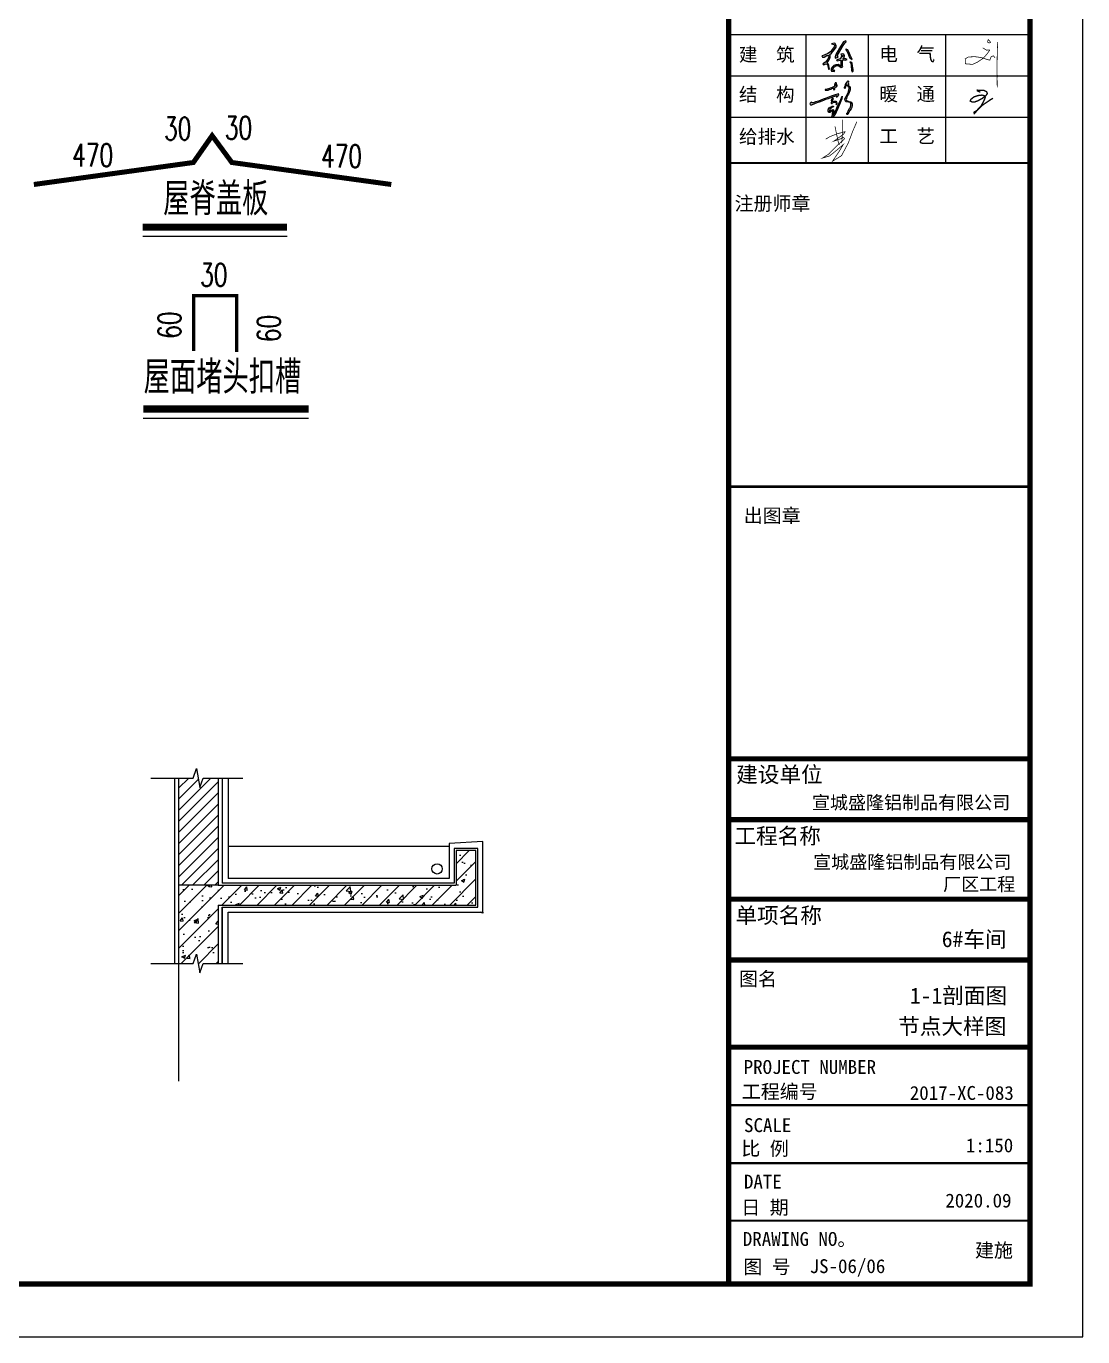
# Model space of a CAD drawing. Extents: x 1036631 to 1215829, y 514619 to 909419.
# Drawn here: x 1183844 to 1215829, y 514619 to 554288 of the extents above; entities that cross this region are included whole.
import ezdxf

# ---------------------------------------------------------------- set-up
doc = ezdxf.new("R2010")
doc.units = 0
doc.header["$LTSCALE"] = 1000
doc.header["$MEASUREMENT"] = 0
for name, color, linetype in [('AXIS', 3, 'Continuous'), ('DIM_SYMB', 3, 'Continuous'), ('DOTE', 1, 'Continuous'), ('PUB_DIM', 3, 'Continuous'), ('PUB_TEXT', 7, 'Continuous'), ('PUB_TITLE', 4, 'Continuous'), ('WALL', 9, 'Continuous'), ('图框', 7, 'Continuous'), ('填充', 8, 'Continuous'), ('线', 150, 'Continuous'), ('落水管', 6, 'Continuous')]:
    doc.layers.add(name, color=color, linetype=linetype)
doc.styles.add('_HZTXT', font='tssdeng.shx', dxfattribs={"width": 0.7, "bigfont": 'HZTXT.shx'})
doc.styles.add('_TCH_DIM', font='SIMPLEX', dxfattribs={"bigfont": 'GBCBIG'})
doc.styles.add('STYLE-黑体', font='simhei.ttf')
doc.styles.add('宋体', font='')
doc.styles.add('黑体', font='simhei.ttf')
doc.styles.get('宋体').set_extended_font_data('NSimSun')

# ---------------------------------------------------------------- blocks, each defined once
blk = doc.blocks.new('gdfg')
at = {"color": 2}
for points, const_width in [([(510077, 144688), (513864, 145210), (514310, 145847), (514778, 145210), (518564, 144688)], 119), ([(513874, 140734), (513874, 142050), (514893, 142050), (514893, 140709)], 79.4)]:
    blk.add_lwpolyline(points, dxfattribs=dict(at, const_width=const_width))
at = {"color": 0, "const_width": 31.5}
blk.add_lwpolyline([(510077, 144688), (513864, 145210), (514321, 145862)], dxfattribs=at)
at = {"layer": 'PUB_DIM', "const_width": 170}
for points in [[(512661, 143675), (516085, 143675)], [(512675, 139357), (516599, 139357)]]:
    blk.add_lwpolyline(points, dxfattribs=at)
at = {"layer": 'PUB_DIM'}
for points in [[(512661, 143460), (516092, 143460)], [(512675, 139142), (516599, 139142)]]:
    blk.add_lwpolyline(points, dxfattribs=at)
at = {"layer": 'PUB_TEXT'}
for s, height, style, width, p in [('30', 540, '_TCH_DIM', 0.7, (513169, 145744)), ('30', 540, '_TCH_DIM', 0.7, (514613, 145763)), ('470', 540, '_TCH_DIM', 0.7, (510989, 145115)), ('470', 540, '_TCH_DIM', 0.7, (516897, 145088)), ('屋脊盖板', 780, '_HZTXT', 0.8, (513149, 143954)), ('30', 540, '_TCH_DIM', 0.7, (514025, 142273)), ('屋面堵头扣槽', 780, '_HZTXT', 0.8, (512683, 139722))]:
    blk.add_text(s, height=height, dxfattribs=dict(at, style=style, width=width)).set_placement(p)
at = {"layer": 'PUB_TEXT', "style": '_TCH_DIM', "width": 0.7}
for p in [(513570, 141026), (515925, 140945)]:
    blk.add_text('60', height=540, rotation=90, dxfattribs=at).set_placement(p)
blk = doc.blocks.new('346SDHSDFH')
at = {"layer": 'WALL'}
h = blk.add_hatch(dxfattribs=at)
h.set_pattern_fill('ANSI31', color=8, scale=25, style=0)
h.set_pattern_definition([(45, (872913.697, 474154.972), (-28.0633004, 28.0633004), [])])
h.paths.add_polyline_path([(1235816.2, 544057.5), (1235716.2, 544057.5), (1235716.2, 543857.5), (1235816.2, 543857.5)])
h.paths.add_polyline_path([(1235716.2, 544057.5), (1235616.2, 544057.5), (1235616.2, 543857.5), (1235716.2, 543857.5)])
h.paths.add_polyline_path([(1235816.2, 544398.7), (1235740.5, 544398.7), (1235723.8, 544351.5), (1235715.4, 544398.7), (1235616.2, 544398.7), (1235616.2, 544057.5), (1235816.2, 544057.5)])
h = blk.add_hatch(dxfattribs=at)
h.set_pattern_fill('钢筋混凝土', color=8, scale=25, style=0)
h.set_pattern_definition([(45, (872913.7, 474154.97), (-44.194174, 44.194174), []), (50, (872913.7, 474154.97), (179.315046, -15.688034), [18.75, -206.25]), (355, (872913.7, 474154.97), (-34.68783, 188.04803), [15, -165]), (100.4514, (872928.64, 474153.66), (144.627345, 172.359886), [15.93505, -175.28553]), (46.1842, (872913.7, 474204.97), (266.81026, -41.37975), [28.125, -309.375]), (96.6356, (872935.93, 474201.52), (233.66568, 243.52947), [23.90257, -262.92825]), (351.1842, (872913.7, 474204.97), (233.66549, 243.52965), [22.5, -247.5]), (21, (872938.7, 474192.47), (149.226763, -100.65472), [18.75, -206.25]), (326, (872938.7, 474192.47), (60.82883, 181.28751), [15, -165]), (71.4514, (872951.13, 474184.08), (210.05566, 80.632624), [15.93505, -175.28553]), (37.5, (872913.7, 474154.97), (3.039964, 83.223463), [0, -163, 0, -167.5, 0, -165.625]), (7.5, (872913.7, 474154.97), (65.767384, 98.602928), [0, -95.5, 0, -159.25, 0, -63.125]), (327.5, (872857.95, 474154.97), (133.455609, -5.638718), [0, -62.5, 0, -195, 0, -258.75]), (317.5, (872832.95, 474154.97), (145.796542, 25.026246), [0, -81.25, 0, -129.5, 0, -183.75])])
h.paths.add_polyline_path([(1235616.2, 543463), (1235689.9, 543463), (1235707.1, 543510.3), (1235723.8, 543415.8), (1235740.5, 543463), (1235816.2, 543463), (1235816.2, 543757.5), (1237116.2, 543757.5), (1237116.2, 544032.5), (1237016.2, 544032.5), (1237016.2, 543857.5), (1235816.2, 543857.5), (1235616.2, 543857.5)])
at = {"layer": 'AXIS'}
blk.add_line((1235616.2, 543631.9), (1235616.2, 542870), dxfattribs=at)
at = {"layer": 'DIM_SYMB'}
for points in [[(1235475.4, 544398.7), (1235689.9, 544398.7), (1235707.1, 544446), (1235723.8, 544351.5), (1235740.5, 544398.7), (1235940.2, 544398.7)], [(1235475.4, 543463), (1235689.9, 543463), (1235707.1, 543510.3), (1235723.8, 543415.8), (1235740.5, 543463), (1235940.2, 543463)]]:
    blk.add_lwpolyline(points, dxfattribs=at)
at = {"layer": 'DOTE', "ltscale": 0.005}
blk.add_line((1235616.2, 544125.7), (1235616.2, 542956.9), dxfattribs=at)
at = {"layer": 'WALL', "color": 251}
for p, q in [((1235596.2, 544398.7), (1235596.2, 543463)), ((1235836.2, 544398.7), (1235836.2, 543867.5)), ((1235866.2, 544398.7), (1235866.2, 543892.5)), ((1235836.2, 543747.5), (1235836.2, 543463))]:
    blk.add_line(p, q, dxfattribs=at)
at = {"layer": 'WALL'}
for p, q in [((1235616.2, 544398.7), (1235616.2, 543463)), ((1235816.2, 544398.7), (1235816.2, 543857.5)), ((1237116.2, 544032.5), (1237016.2, 544032.5)), ((1237016.2, 544032.5), (1237016.2, 543857.5)), ((1237116.2, 543757.5), (1237116.2, 544032.5)), ((1235816.2, 543857.5), (1235616.2, 543857.5)), ((1235816.2, 543857.5), (1237016.2, 543857.5)), ((1235816.2, 543757.5), (1235816.2, 543463)), ((1235816.2, 543757.5), (1237116.2, 543757.5))]:
    blk.add_line(p, q, dxfattribs=at)
at = {"layer": '填充', "ltscale": 0.005}
blk.add_line((1236981.2, 544052.5), (1235866.2, 544052.5), dxfattribs=at)
for points in [[(1235866.2, 543722.5), (1237151.2, 543722.5), (1237151.2, 544079.2), (1236981.2, 544067.5), (1236981.2, 543892.5), (1235866.2, 543892.5)], [(1235836.2, 543747.5), (1237126.2, 543747.5), (1237126.2, 544042.5), (1237006.2, 544042.5), (1237006.2, 543867.5), (1235836.2, 543867.5)], [(1235836.2, 543463), (1235836.2, 543747.5)], [(1235866.2, 543463), (1235866.2, 543722.5)], [(1237151.2, 543722.5), (1237151.2, 543716.6), (1237137.7, 543722.5)]]:
    blk.add_lwpolyline(points, dxfattribs=at)
at = {"layer": '落水管'}
blk.add_circle((1236920.2, 543940.2), 26.1, dxfattribs=at)

msp = doc.modelspace()

# ---------------------------------------------------------------- hatches: boundary and pattern name
h = msp.add_hatch(color=256)
h.paths.add_polyline_path([(1208772, 553199), (1208810, 553172), (1208816, 553095), (1208829, 552950), (1208847, 552912), (1208873, 552926), (1208873, 552975), (1208862, 553076), (1208849, 553170), (1208808, 553202)])
h.paths.add_polyline_path([(1208641, 553579), (1208697, 553519), (1208770, 553338), (1208846, 553284), (1208828, 553335), (1208789, 553410), (1208749, 553514), (1208714, 553576), (1208669, 553593)])
h.paths.add_polyline_path([(1208525, 553406), (1208550, 553414), (1208567, 553380), (1208548, 553363), (1208524, 553368), (1208507, 553342), (1208502, 553325), (1208481, 553304), (1208392, 553269), (1208374, 553260), (1208390, 553243), (1208482, 553260), (1208505, 553255), (1208503, 553221), (1208508, 553098), (1208508, 553073), (1208479, 553102), (1208420, 553125), (1208354, 553117), (1208292, 553095), (1208243, 553047), (1208207, 552998), (1208209, 552962), (1208224, 552923), (1208244, 552923), (1208307, 552913), (1208324, 552946), (1208284, 552946), (1208252, 552958), (1208268, 553007), (1208305, 553059), (1208351, 553088), (1208388, 553094), (1208426, 553095), (1208476, 553067), (1208519, 553041), (1208561, 553059), (1208558, 553093), (1208552, 553203), (1208556, 553260), (1208585, 553274), (1208633, 553264), (1208693, 553283), (1208652, 553299), (1208569, 553302), (1208603, 553342), (1208617, 553390), (1208596, 553441), (1208541, 553454), (1208507, 553437)])
h.paths.add_polyline_path([(1208653, 553843), (1208588, 553820), (1208494, 553673), (1208366, 553447), (1208332, 553361), (1208336, 553320), (1208394, 553344), (1208422, 553356), (1208406, 553391), (1208405, 553411), (1208579, 553709), (1208640, 553789), (1208662, 553816)])
h.paths.add_polyline_path([(1208225, 553752), (1208290, 553739), (1208320, 553707), (1208301, 553662), (1208223, 553555), (1208188, 553509), (1208108, 553466), (1207998, 553411), (1207934, 553387), (1207951, 553355), (1207995, 553355), (1208081, 553397), (1208137, 553397), (1208154, 553377), (1208109, 553294), (1208042, 553201), (1207956, 553146), (1207976, 553118), (1208062, 553149), (1208104, 553129), (1208125, 553037), (1208134, 552985), (1208159, 552991), (1208150, 553022), (1208142, 553110), (1208113, 553157), (1208091, 553177), (1208162, 553286), (1208182, 553347), (1208178, 553405), (1208162, 553426), (1208222, 553471), (1208314, 553585), (1208363, 553655), (1208363, 553707), (1208332, 553768), (1208303, 553774), (1208258, 553768)])
msp.add_hatch(color=256).paths.add_polyline_path([(1208677, 552043), (1208664, 552068), (1208672, 552097), (1208688, 552139), (1208708, 552192), (1208736, 552233), (1208777, 552329), (1208784, 552366), (1208785, 552398), (1208783, 552432), (1208771, 552466), (1208741, 552492), (1208736, 552509), (1208732, 552544), (1208730, 552569), (1208733, 552590), (1208740, 552629), (1208729, 552632), (1208709, 552628), (1208686, 552582), (1208663, 552557), (1208646, 552521), (1208633, 552467), (1208620, 552430), (1208620, 552412), (1208631, 552400), (1208633, 552416), (1208650, 552458), (1208660, 552486), (1208676, 552517), (1208685, 552521), (1208696, 552512), (1208718, 552475), (1208731, 552455), (1208754, 552436), (1208760, 552397), (1208749, 552372), (1208741, 552299), (1208692, 552217), (1208662, 552156), (1208627, 552092), (1208633, 552036), (1208641, 552022), (1208659, 552000), (1208734, 551986), (1208780, 551985), (1208801, 551969), (1208810, 551943), (1208807, 551882), (1208794, 551845), (1208782, 551819), (1208763, 551794), (1208730, 551729), (1208721, 551679), (1208685, 551651), (1208690, 551627), (1208701, 551611), (1208712, 551611), (1208725, 551634), (1208753, 551693), (1208779, 551735), (1208815, 551790), (1208836, 551826), (1208847, 551884), (1208847, 551939), (1208820, 551988), (1208797, 552002), (1208751, 552014), (1208726, 552016), (1208693, 552033)])
h = msp.add_hatch(color=256)
h.paths.add_polyline_path([(1207789, 551974), (1207862, 552000), (1207989, 552046), (1208054, 552075), (1208133, 552096), (1208178, 552120), (1208232, 552138), (1208265, 552150), (1208325, 552171), (1208353, 552183), (1208369, 552186), (1208372, 552169), (1208365, 552151), (1208379, 552147), (1208388, 552151), (1208413, 552168), (1208427, 552187), (1208441, 552213), (1208429, 552237), (1208399, 552232), (1208333, 552209), (1208210, 552167), (1208060, 552112), (1207966, 552076), (1207828, 552024), (1207748, 551995), (1207737, 551998), (1207697, 551976), (1207671, 551970), (1207665, 551965), (1207633, 551965), (1207631, 551979), (1207625, 551989), (1207608, 551983), (1207599, 551975), (1207572, 551954), (1207568, 551941), (1207572, 551924), (1207587, 551913), (1207624, 551913), (1207722, 551946)])
h.paths.add_polyline_path([(1208329, 552437), (1208342, 552444), (1208360, 552449), (1208373, 552458), (1208384, 552465), (1208388, 552474), (1208395, 552483), (1208397, 552502), (1208385, 552518), (1208374, 552512), (1208363, 552500), (1208351, 552492), (1208345, 552506), (1208350, 552514), (1208357, 552526), (1208364, 552540), (1208369, 552552), (1208369, 552563), (1208365, 552572), (1208347, 552574), (1208334, 552573), (1208330, 552566), (1208326, 552554), (1208322, 552543), (1208320, 552526), (1208317, 552512), (1208312, 552491), (1208309, 552475), (1208300, 552463), (1208287, 552458), (1208267, 552444), (1208221, 552425), (1208182, 552411), (1208157, 552399), (1208132, 552390), (1208091, 552380), (1208045, 552377), (1208027, 552370), (1208029, 552351), (1208058, 552348), (1208116, 552357), (1208162, 552373), (1208208, 552386), (1208236, 552402), (1208264, 552412), (1208278, 552418), (1208284, 552412), (1208283, 552398), (1208286, 552380), (1208293, 552366), (1208303, 552364), (1208316, 552370), (1208321, 552381), (1208321, 552403), (1208321, 552423)])
h.paths.add_polyline_path([(1208249, 552004), (1208248, 552024), (1208247, 552052), (1208259, 552069), (1208280, 552090), (1208277, 552104), (1208251, 552108), (1208234, 552093), (1208223, 552064), (1208216, 552038), (1208218, 551998), (1208215, 551977), (1208212, 551961), (1208223, 551953), (1208238, 551953), (1208257, 551967), (1208271, 551982), (1208295, 551988), (1208329, 551989), (1208341, 551986), (1208355, 551978), (1208361, 551959), (1208357, 551939), (1208361, 551920), (1208372, 551919), (1208384, 551927), (1208390, 551960), (1208382, 551997), (1208359, 552011), (1208319, 552010), (1208271, 552008)], flags=17)
h.paths.add_polyline_path([(1208233, 551834), (1208248, 551838), (1208284, 551843), (1208285, 551861), (1208269, 551866), (1208241, 551866), (1208229, 551861), (1208208, 551851), (1208190, 551845), (1208185, 551830), (1208191, 551810), (1208200, 551800), (1208215, 551801), (1208219, 551813)], flags=17)
h.paths.add_polyline_path([(1208162, 551733), (1208171, 551760), (1208171, 551797), (1208167, 551822), (1208148, 551827), (1208137, 551816), (1208132, 551787), (1208125, 551752), (1208125, 551718), (1208137, 551685), (1208144, 551675), (1208172, 551677), (1208192, 551685), (1208207, 551707), (1208223, 551718), (1208235, 551727), (1208249, 551739), (1208265, 551723), (1208263, 551686), (1208253, 551662), (1208251, 551619), (1208242, 551579), (1208235, 551554), (1208243, 551533), (1208264, 551531), (1208286, 551551), (1208324, 551596), (1208363, 551684), (1208415, 551798), (1208487, 551965), (1208532, 552094), (1208540, 552166), (1208505, 552065), (1208448, 551945), (1208408, 551868), (1208356, 551740), (1208328, 551694), (1208294, 551623), (1208273, 551589), (1208275, 551620), (1208282, 551667), (1208292, 551700), (1208289, 551725), (1208276, 551752), (1208260, 551763), (1208241, 551760), (1208213, 551742), (1208200, 551723), (1208182, 551700), (1208164, 551705)])

# ---------------------------------------------------------------- linework, layer by layer
for p, q in [((1205109, 532113), (1214067, 532113)), ((1205109, 530273), (1214070, 530273)), ((1205109, 527866), (1214102, 527866)), ((1205109, 526026), (1214102, 526026))]:
    msp.add_line(p, q)
for points in [[(1208653, 553843), (1208588, 553820), (1208494, 553673), (1208366, 553447), (1208332, 553361), (1208336, 553320), (1208394, 553344), (1208422, 553356), (1208406, 553391), (1208405, 553411), (1208579, 553709), (1208640, 553789), (1208662, 553816), (1208653, 553843)], [(1208225, 553752), (1208290, 553739), (1208320, 553707), (1208301, 553662), (1208223, 553555), (1208188, 553509), (1208108, 553466), (1207998, 553411), (1207934, 553387), (1207951, 553355), (1207995, 553355), (1208081, 553397), (1208137, 553397), (1208154, 553377), (1208109, 553294), (1208042, 553201), (1207956, 553146), (1207976, 553118), (1208062, 553149), (1208104, 553129), (1208125, 553037), (1208134, 552985), (1208159, 552991), (1208150, 553022), (1208142, 553110), (1208113, 553157), (1208091, 553177), (1208162, 553286), (1208182, 553347), (1208178, 553405), (1208162, 553426), (1208222, 553471), (1208314, 553585), (1208363, 553655), (1208363, 553707), (1208332, 553768), (1208303, 553774), (1208258, 553768), (1208225, 553752)], [(1208525, 553406), (1208550, 553414), (1208550, 553414), (1208567, 553380), (1208548, 553363), (1208524, 553368), (1208507, 553342), (1208502, 553325), (1208481, 553304), (1208392, 553269), (1208374, 553260), (1208390, 553243), (1208390, 553243), (1208482, 553260), (1208505, 553255), (1208503, 553221), (1208508, 553098), (1208508, 553073), (1208479, 553102), (1208420, 553125), (1208354, 553117), (1208292, 553095), (1208243, 553047), (1208207, 552998), (1208209, 552962), (1208224, 552923), (1208244, 552923), (1208307, 552913), (1208324, 552946), (1208284, 552946), (1208252, 552958), (1208268, 553007), (1208305, 553059), (1208351, 553088), (1208388, 553094), (1208426, 553095), (1208476, 553067), (1208519, 553041), (1208561, 553059), (1208558, 553093), (1208552, 553203), (1208556, 553260), (1208585, 553274), (1208633, 553264), (1208693, 553283), (1208652, 553299), (1208569, 553302), (1208603, 553342), (1208617, 553390), (1208596, 553441), (1208541, 553454), (1208507, 553437), (1208525, 553406)], [(1208641, 553579), (1208697, 553519), (1208770, 553338), (1208846, 553284), (1208828, 553335), (1208789, 553410), (1208749, 553514), (1208714, 553576), (1208669, 553593), (1208641, 553579)], [(1208772, 553199), (1208810, 553172), (1208816, 553095), (1208829, 552950), (1208847, 552912), (1208873, 552926), (1208873, 552975), (1208862, 553076), (1208849, 553170), (1208808, 553202), (1208772, 553199)], [(1208233, 551834), (1208219, 551813), (1208215, 551801), (1208200, 551800), (1208191, 551810), (1208185, 551830), (1208190, 551845), (1208208, 551851), (1208229, 551861), (1208241, 551866), (1208269, 551866), (1208285, 551861), (1208284, 551843), (1208248, 551838), (1208233, 551834), (1208233, 551834)]]:
    msp.add_lwpolyline(points)
for points, const_width in [([(1212959, 553893), (1213012, 553843), (1213036, 553797), (1212999, 553781), (1212957, 553790), (1212949, 553838), (1212968, 553874)], 22), ([(1213239, 553808), (1213249, 553703), (1213241, 553489), (1213237, 553336), (1213232, 552972), (1213228, 552879), (1213229, 552745), (1213241, 552583), (1213241, 552489), (1213234, 552515), (1213232, 552702), (1213243, 552809)], 22), ([(1212799, 553635), (1212920, 553561), (1212995, 553573), (1213010, 553561), (1212942, 553463), (1212861, 553364), (1212784, 553297), (1212640, 553199), (1212490, 553132), (1212277, 553151), (1212269, 553295), (1212363, 553357), (1212569, 553365), (1212762, 553338), (1212926, 553283), (1213014, 553261), (1213047, 553348), (1213062, 553371), (1213127, 553393), (1213170, 553331)], 22), ([(1212728, 552291), (1212633, 552332), (1212634, 552352), (1212684, 552351), (1212844, 552344), (1212918, 552307), (1212940, 552248), (1212895, 552185), (1212791, 552106), (1212655, 552032), (1212559, 551996), (1212466, 551999), (1212420, 552025), (1212441, 552073), (1212530, 552145), (1212648, 552188), (1212780, 552203), (1212855, 552181), (1212876, 552137), (1212859, 552086), (1212811, 551986), (1212750, 551874), (1212649, 551767), (1212578, 551674), (1212545, 551645), (1212534, 551681), (1212649, 551757), (1212774, 551886), (1213035, 552062), (1213108, 552107)], 40.8), ([(1208048, 550869), (1208165, 550941), (1208398, 551034), (1208631, 551094), (1208587, 551020), (1208289, 550806), (1208398, 550842), (1208591, 550919), (1208617, 550877), (1208412, 550695), (1208143, 550422), (1207950, 550297), (1208165, 550361), (1208440, 550585), (1208577, 550704), (1208438, 550472), (1208251, 550200), (1208525, 550369), (1208732, 550758), (1208873, 551130), (1208989, 551396)], 22), ([(1208547, 551464), (1208551, 551172), (1208545, 550933), (1208541, 550816), (1208525, 550748)], 22), ([(1208328, 551255), (1208420, 550806), (1208446, 550720), (1208466, 550693)], 22)]:
    msp.add_lwpolyline(points, dxfattribs=dict(const_width=const_width))
for points in [[(1208676, 552517), (1208660, 552486), (1208650, 552458), (1208633, 552416), (1208631, 552400), (1208620, 552412), (1208620, 552430), (1208633, 552467), (1208646, 552521), (1208663, 552557), (1208686, 552582), (1208709, 552628), (1208729, 552632), (1208740, 552629), (1208733, 552590), (1208730, 552569), (1208732, 552544), (1208736, 552509), (1208741, 552492), (1208771, 552466), (1208783, 552432), (1208785, 552398), (1208784, 552366), (1208777, 552329), (1208736, 552233), (1208708, 552192), (1208688, 552139), (1208672, 552097), (1208664, 552068), (1208677, 552043), (1208693, 552033), (1208726, 552016), (1208751, 552014), (1208797, 552002), (1208820, 551988), (1208847, 551939), (1208847, 551884), (1208836, 551826), (1208815, 551790), (1208779, 551735), (1208753, 551693), (1208725, 551634), (1208712, 551611), (1208701, 551611), (1208690, 551627), (1208685, 551651), (1208721, 551679), (1208730, 551729), (1208763, 551794), (1208782, 551819), (1208794, 551845), (1208807, 551882), (1208810, 551943), (1208801, 551969), (1208780, 551985), (1208734, 551986), (1208659, 552000), (1208641, 552022), (1208633, 552036), (1208627, 552092), (1208662, 552156), (1208692, 552217), (1208741, 552299), (1208749, 552372), (1208760, 552397), (1208754, 552436), (1208731, 552455), (1208718, 552475), (1208696, 552512), (1208685, 552521), (1208676, 552517)], [(1207737, 551998), (1207697, 551976), (1207671, 551970), (1207665, 551965), (1207633, 551965), (1207631, 551979), (1207625, 551989), (1207608, 551983), (1207599, 551975), (1207572, 551954), (1207568, 551941), (1207572, 551924), (1207587, 551913), (1207624, 551913), (1207722, 551946), (1207789, 551974), (1207862, 552000), (1207989, 552046), (1208054, 552075), (1208133, 552096), (1208178, 552120), (1208232, 552138), (1208265, 552150), (1208325, 552171), (1208353, 552183), (1208369, 552186), (1208372, 552169), (1208365, 552151), (1208379, 552147), (1208388, 552151), (1208413, 552168), (1208427, 552187), (1208441, 552213), (1208429, 552237), (1208399, 552232), (1208333, 552209), (1208210, 552167), (1208060, 552112), (1207966, 552076), (1207828, 552024), (1207748, 551995), (1207737, 551998)], [(1208132, 552390), (1208091, 552380), (1208045, 552377), (1208027, 552370), (1208029, 552351), (1208058, 552348), (1208116, 552357), (1208162, 552373), (1208208, 552386), (1208236, 552402), (1208264, 552412), (1208278, 552418), (1208278, 552418), (1208284, 552412), (1208283, 552398), (1208286, 552380), (1208293, 552366), (1208303, 552364), (1208316, 552370), (1208321, 552381), (1208321, 552403), (1208321, 552423), (1208329, 552437), (1208342, 552444), (1208360, 552449), (1208373, 552458), (1208384, 552465), (1208388, 552474), (1208395, 552483), (1208397, 552502), (1208385, 552518), (1208374, 552512), (1208363, 552500), (1208351, 552492), (1208351, 552492), (1208351, 552492), (1208345, 552506), (1208350, 552514), (1208357, 552526), (1208364, 552540), (1208369, 552552), (1208369, 552563), (1208365, 552572), (1208347, 552574), (1208334, 552573), (1208330, 552566), (1208326, 552554), (1208322, 552543), (1208320, 552526), (1208317, 552512), (1208312, 552491), (1208309, 552475), (1208300, 552463), (1208287, 552458), (1208267, 552444), (1208221, 552425), (1208182, 552411), (1208157, 552399), (1208132, 552390)], [(1208125, 551718), (1208125, 551752), (1208132, 551787), (1208137, 551816), (1208148, 551827), (1208167, 551822), (1208171, 551797), (1208171, 551760), (1208162, 551733), (1208164, 551705), (1208182, 551700), (1208200, 551723), (1208213, 551742), (1208241, 551760), (1208260, 551763), (1208276, 551752), (1208289, 551725), (1208292, 551700), (1208282, 551667), (1208275, 551620), (1208273, 551589), (1208294, 551623), (1208328, 551694), (1208356, 551740), (1208408, 551868), (1208448, 551945), (1208505, 552065), (1208540, 552166), (1208532, 552094), (1208487, 551965), (1208415, 551798), (1208363, 551684), (1208324, 551596), (1208286, 551551), (1208264, 551531), (1208243, 551533), (1208235, 551554), (1208242, 551579), (1208251, 551619), (1208253, 551662), (1208263, 551686), (1208263, 551686), (1208265, 551723), (1208249, 551739), (1208235, 551727), (1208223, 551718), (1208207, 551707), (1208192, 551685), (1208172, 551677), (1208144, 551675), (1208137, 551685), (1208125, 551718)], [(1208248, 552024), (1208247, 552052), (1208259, 552069), (1208280, 552090), (1208277, 552104), (1208251, 552108), (1208234, 552093), (1208223, 552064), (1208216, 552038), (1208218, 551998), (1208215, 551977), (1208212, 551961), (1208223, 551953), (1208238, 551953), (1208257, 551967), (1208271, 551982), (1208295, 551988), (1208329, 551989), (1208341, 551986), (1208355, 551978), (1208361, 551959), (1208357, 551939), (1208361, 551920), (1208372, 551919), (1208384, 551927), (1208390, 551960), (1208382, 551997), (1208359, 552011), (1208319, 552010), (1208271, 552008), (1208249, 552004), (1208248, 552024)]]:
    msp.add_lwpolyline(points, close=True)
at = {"layer": 'PUB_TEXT'}
msp.add_line((1205109, 524713), (1205109, 534324), dxfattribs=at)
at = {"layer": 'PUB_TITLE'}
msp.add_lwpolyline([(1096949, 514619), (1215829, 514619), (1215829, 581819), (1096949, 581819)], close=True, dxfattribs=at)
at = {"layer": 'PUB_TITLE', "const_width": 160}
msp.add_lwpolyline([(1100949, 516219), (1214229, 516219), (1214229, 580219), (1100949, 580219)], close=True, dxfattribs=at)
at = {"layer": '图框', "color": 4}
msp.add_line((1205109, 580219), (1205109, 516219), dxfattribs=at)
at = {"layer": '图框', "color": 0}
for p, q in [((1205109, 554035), (1214194, 554035)), ((1205109, 552786), (1214194, 552786)), ((1205109, 551536), (1214194, 551536)), ((1205109, 550150), (1214229, 550150)), ((1205109, 532113), (1214194, 532113)), ((1205109, 523386), (1214229, 523386))]:
    msp.add_line(p, q, dxfattribs=at)
at = {"layer": '图框', "color": 4}
for points, const_width in [([(1205109, 580219), (1205109, 516219)], 158), ([(1205109, 532113), (1214194, 532113)], 159), ([(1205109, 530273), (1214197, 530273)], 159), ([(1205109, 527866), (1214229, 527866)], 159), ([(1205109, 526026), (1214229, 526026)], 159), ([(1205109, 523386), (1214229, 523386)], 159), ([(1205109, 521628), (1214229, 521628)], 64.5), ([(1205109, 519873), (1214229, 519873)], 64.5), ([(1205109, 518131), (1214229, 518131)], 64.5)]:
    msp.add_lwpolyline(points, dxfattribs=dict(at, const_width=const_width))
at = {"layer": '图框', "color": 4, "const_width": 158}
msp.add_lwpolyline([(1205109, 580219), (1214229, 580219), (1214229, 516219), (1205109, 516219)], close=True, dxfattribs=at)
at = {"layer": '图框', "color": 0}
for points in [[(1207452, 550150), (1207452, 554035)], [(1209345, 550150), (1209345, 554035)], [(1211688, 550150), (1211688, 554035)]]:
    msp.add_lwpolyline(points, dxfattribs=at)
for points, const_width in [([(1205109, 550150), (1214229, 550150)], 64.5), ([(1205109, 540351), (1214229, 540351)], 80), ([(1205109, 532113), (1214194, 532113)], 64.5), ([(1205109, 523386), (1214229, 523386)], 64.5)]:
    msp.add_lwpolyline(points, dxfattribs=dict(at, const_width=const_width))

# ---------------------------------------------------------------- block references
at = {"xscale": 6, "yscale": 6, "zscale": 6}
msp.add_blockref('346SDHSDFH', (-6225240, -2734860), dxfattribs=at)
at = {"layer": '线', "color": 0, "xscale": 1.274999999994179, "yscale": 1.274999999994179, "zscale": 1.275}
msp.add_blockref('gdfg', (533727, 365020), dxfattribs=at)

# ---------------------------------------------------------------- texts
at = {"layer": 'PUB_TEXT'}
for s, height, style, p in [('宣城盛隆铝制品有限公司', 400, '黑体', (1207630, 530590)), ('宣城盛隆铝制品有限公司', 400, '黑体', (1207667, 528791)), ('厂区工程', 400, '黑体', (1211601, 528119)), ('6#车间', 480, '黑体', (1211560, 526413)), ('1-1剖面图', 480, '宋体', (1210594, 524706, 0)), ('节点大样图', 480, '宋体', (1210240, 523775, 0)), ('2017-XC-083', 420.71, '黑体', (1210592, 521789)), ('1:150', 420.7, '黑体', (1212292, 520203)), ('2020.09', 420.7, '黑体', (1211668, 518532)), ('建施', 420.7, '黑体', (1212567, 517027)), ('JS-06/06', 420.7, '黑体', (1207561, 516546))]:
    msp.add_text(s, height=height, dxfattribs=dict(at, style=style)).set_placement(p)
at = {"layer": '图框', "color": 0}
for s, height, style, p in [('建  筑', 412.3, 'STYLE-黑体', (1205420, 553223)), ('电  气', 412.3, 'STYLE-黑体', (1209670, 553236)), ('结  构', 412.3, 'STYLE-黑体', (1205420, 552016)), ('暖  通', 412.3, 'STYLE-黑体', (1209670, 552030)), ('给排水', 412.3, 'STYLE-黑体', (1205420, 550742)), ('工  艺', 412.3, 'STYLE-黑体', (1209670, 550755)), ('PROJECT NUMBER', 420.71, '黑体', (1205564, 522575))]:
    msp.add_text(s, height=height, dxfattribs=dict(at, style=style)).set_placement(p)
at = {"layer": '图框', "color": 4, "style": '黑体'}
for s, height, p in [('注册师章', 420.7, (1205289, 548713)), ('出图章', 420.7, (1205567, 539262)), ('建设单位', 480, (1205335, 531399)), ('工程名称', 480, (1205282, 529540)), ('单项名称', 480, (1205314, 527133)), ('图名', 420.7, (1205424, 525242)), ('工程编号', 420.7, (1205507, 521831)), ('SCALE', 420.7, (1205574, 520814)), ('比 例', 420.7, (1205493, 520106)), ('DATE', 420.7, (1205572, 519105)), ('日 期', 420.7, (1205493, 518325)), ('DRAWING NO。', 420.71, (1205538, 517369)), ('图 号', 420.7, (1205552, 516529))]:
    msp.add_text(s, height=height, dxfattribs=at).set_placement(p)

doc.saveas('drawing.dxf')
